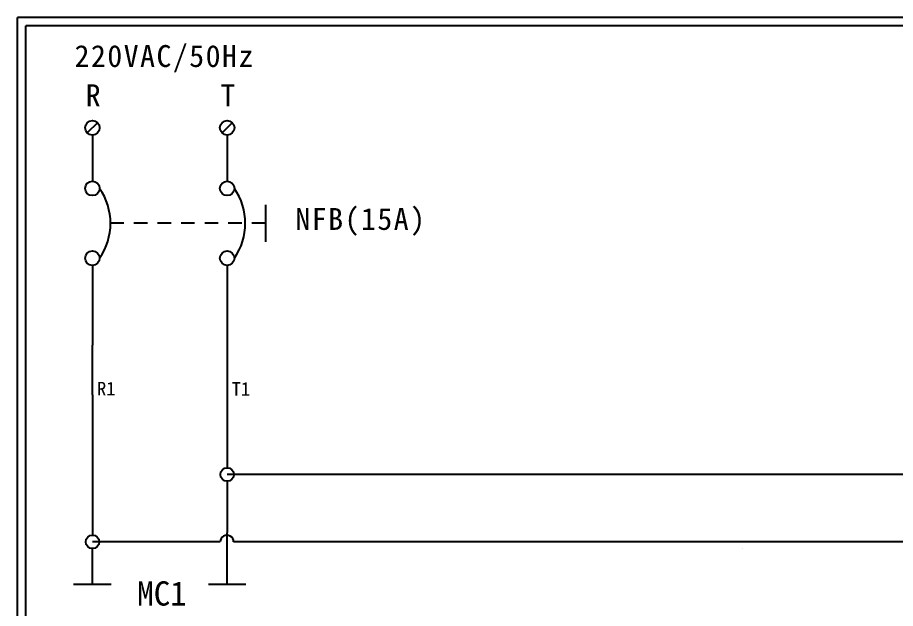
# Model space of a CAD drawing. Extents: x 10 to 297, y 3 to 207.
# Drawn here: x 10 to 140.3, y 119.2 to 207 of the extents above; entities that cross this region are included whole.
import ezdxf

# ---------------------------------------------------------------- set-up
doc = ezdxf.new("R2010")
doc.units = 0
doc.linetypes.add('HIDDEN9', pattern=[3.5, 2, -1.5])
doc.layers.get('0').update_dxf_attribs({"linetype": 'CONTINUOUS'})
doc.layers.add('圖框層', color=7, linetype='CONTINUOUS')
doc.layers.add('標尺寸層', color=3, linetype='CONTINUOUS')
doc.styles.add('STSL', font='kaiu.ttf')
doc.styles.add('標楷體', font='kaiu.ttf')

msp = doc.modelspace()

# ---------------------------------------------------------------- linework, layer by layer
for p, q in [((21.87, 191.35), (20.35, 189.84)), ((41.87, 191.35), (40.35, 189.84)), ((41.09, 138.12), (41.06, 122.83)), ((171.76, 139.12), (41.11, 139.13)), ((40.07, 129.12), (21.12, 129.12)), ((201.22, 129.12), (42.07, 129.12)), ((21.09, 128.12), (21.08, 122.83))]:
    msp.add_line(p, q)
at = {"color": 7, "linetype": 'HIDDEN9'}
msp.add_line((46.78, 176.42), (23.81, 176.42), dxfattribs=at)
for centre in [(21.11, 190.6), (41.11, 190.6), (21.11, 181.6), (41.11, 181.6), (21.11, 171.24), (41.11, 171.24)]:
    msp.add_circle(centre, 1.07)
at = {"color": 7}
for centre in [(14.75, 176.42), (34.75, 176.42)]:
    msp.add_arc(centre, 9.05, 325.1286, 34.8714, dxfattribs=at)
at = {"layer": '圖框層', "color": 7}
for p, q in [((297, 206.97), (10, 206.97)), ((10, 3), (10, 206.97)), ((295.75, 205.72), (11.25, 205.72)), ((11.25, 4.25), (11.25, 205.72))]:
    msp.add_line(p, q, dxfattribs=at)
at = {"layer": '標尺寸層', "color": 7}
for p, q in [((21.11, 189.53), (21.11, 182.67)), ((41.11, 189.53), (41.11, 182.67)), ((46.78, 179.15), (46.78, 173.69)), ((21.11, 170.17), (21.11, 170.11)), ((21.11, 170.11), (21.11, 158.3)), ((41.11, 170.17), (41.11, 170.11)), ((41.11, 170.11), (41.11, 158.23)), ((21.11, 150.96), (21.11, 158.3)), ((41.11, 158.23), (41.11, 150.95)), ((21.11, 150.96), (21.12, 130.12)), ((41.11, 150.95), (41.11, 140.12)), ((117.67, 128.12), (117.67, 128.12)), ((117.67, 128.12), (117.67, 128.12)), ((18.32, 122.83), (23.89, 122.83)), ((38.32, 122.83), (43.89, 122.83))]:
    msp.add_line(p, q, dxfattribs=at)
for centre in [(41.11, 139.12), (21.12, 129.12)]:
    msp.add_circle(centre, 1, dxfattribs=at)
msp.add_arc((41.07, 129.12), 1, 359.4275, 180.6159, dxfattribs=at)

# ---------------------------------------------------------------- texts
at = {"color": 0, "char_height": 3.25, "style": '標楷體'}
for s, insert, width, attachment_point in [('\\pxt2;{\\T1.1;220VAC/50Hz}', (18.46, 202.88), 35.213, 1), ('\\pt6.5;{\\T1.1;R}', (20.11, 197.06), 2, 1), ('\\pt6.5;{\\T1.1;T}', (40.11, 197.06), 2, 1), ('\\pxt2;{\\T1.1;NFB(15A)}', (60.97, 178.69), 24.6072, 2)]:
    msp.add_mtext(s, dxfattribs=dict(at, insert=insert, width=width, attachment_point=attachment_point))
at = {"layer": '圖框層', "color": 4, "style": 'STSL'}
for s, height, p in [('R1', 2, (21.8, 150.88)), ('T1', 2, (41.79, 150.84)), ('MC1', 3.6, (27.76, 119.66))]:
    msp.add_text(s, height=height, dxfattribs=at).set_placement(p)

doc.saveas('drawing.dxf')
